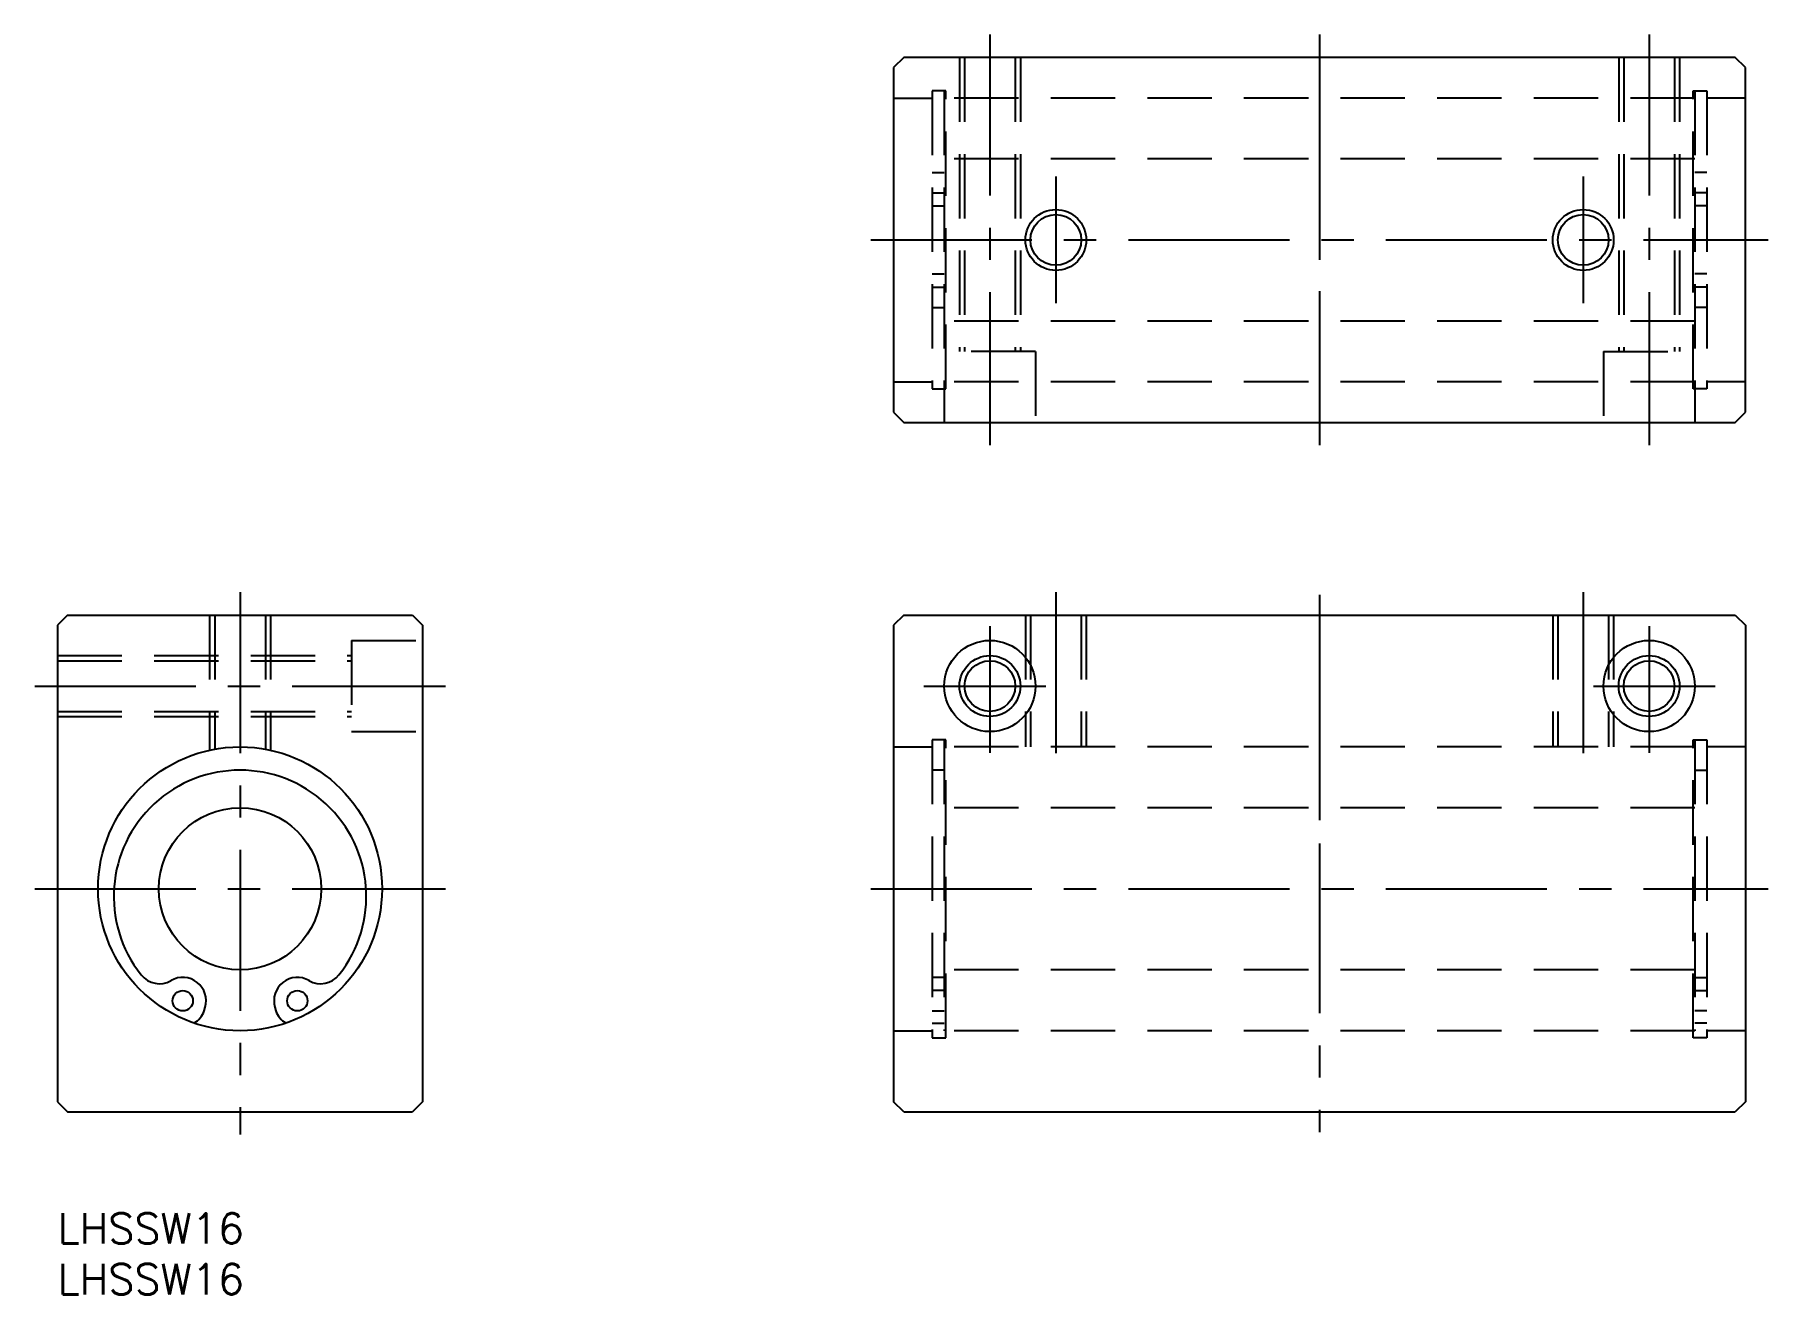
# Model space of a CAD drawing. Extents: x -2 to 169, y -8 to 116.
import ezdxf

# ---------------------------------------------------------------- set-up
doc = ezdxf.new("R2010")
doc.units = 0
doc.header["$LTSCALE"] = 0.5
doc.linetypes.add('CENTER', pattern=[50.8, 31.75, -6.35, 6.35, -6.35])
doc.linetypes.add('DASHED', pattern=[19.05, 12.7, -6.35])
for name, color, linetype in [('MSM_CENTER', 1, 'CENTER'), ('MSM_CONTINUOUS', 7, 'CONTINUOUS'), ('MSM_DASHED', 4, 'DASHED'), ('MSM_NARROW', 5, 'CONTINUOUS'), ('MSM_PART_NUMBER', 7, 'CONTINUOUS')]:
    doc.layers.add(name, color=color, linetype=linetype)
doc.styles.get("Standard").update_dxf_attribs({"font": 'txt.shx', "height": 3, "bigfont": 'bigfont.shx'})

# ---------------------------------------------------------------- blocks, each defined once
blk = doc.blocks.new('*U13')
at = {"layer": 'MSM_PART_NUMBER'}
blk.add_text('LHSSW16', height=3, dxfattribs=at).set_placement((0, -3))
blk = doc.blocks.new('*U14')
at = {"layer": 'MSM_PART_NUMBER'}
blk.add_text('LHSSW16', height=3, dxfattribs=at).set_placement((0, -8))

msp = doc.modelspace()

# ---------------------------------------------------------------- linework, layer by layer
at = {"layer": 'MSM_CENTER'}
for p, q in [((91.94, 116.25), (91.94, 75.75)), ((124.44, 116.25), (124.44, 75.75)), ((156.94, 116.25), (156.94, 75.75)), ((98.44, 102.25), (98.44, 89.75)), ((150.44, 102.25), (150.44, 89.75)), ((80.19, 96), (168.69, 96)), ((18, 61.25), (18, 7.75)), ((98.44, 61.25), (98.44, 44.42)), ((124.44, 61), (124.44, 8)), ((150.44, 61.25), (150.44, 44.42)), ((91.94, 57.92), (91.94, 45.42)), ((156.94, 57.92), (156.94, 45.42)), ((-2.25, 52), (38.25, 52)), ((85.44, 52), (97.44, 52)), ((151.44, 52), (163.44, 52)), ((-2.25, 32), (38.25, 32)), ((80.19, 32), (168.69, 32))]:
    msp.add_line(p, q, dxfattribs=at)
at = {"layer": 'MSM_CONTINUOUS'}
for p, q in [((83.44, 114), (82.44, 113)), ((82.44, 113), (82.44, 79)), ((165.44, 114), (83.44, 114)), ((166.44, 113), (165.44, 114)), ((166.44, 79), (166.44, 113)), ((82.44, 79), (83.44, 78)), ((165.44, 78), (166.44, 79)), ((83.44, 78), (165.44, 78)), ((1, 59), (0, 58)), ((1, 59), (35, 59)), ((35, 59), (36, 58)), ((83.44, 59), (82.44, 58)), ((83.44, 59), (165.44, 59)), ((165.44, 59), (166.44, 58)), ((0, 58), (0, 11)), ((36, 58), (36, 11)), ((82.44, 58), (82.44, 11)), ((166.44, 58), (166.44, 11)), ((36, 46.25), (36, 46.25)), ((36, 34.5), (36, 34.5)), ((14.46, 19.97), (14.56, 20.31)), ((21.44, 20.31), (21.54, 19.97)), ((0, 11), (1, 10)), ((36, 11), (35, 10)), ((83.44, 10), (82.44, 11)), ((166.44, 11), (165.44, 10)), ((1, 10), (35, 10)), ((83.44, 10), (165.44, 10))]:
    msp.add_line(p, q, dxfattribs=at)
for centre, radius in [((98.44, 96), 2.5), ((150.44, 96), 2.5), ((91.94, 52), 4.5), ((156.94, 52), 4.5), ((91.94, 52), 2.5), ((156.94, 52), 2.5), ((18, 32), 14), ((18, 32), 8), ((12.35, 20.96), 1), ((23.65, 20.96), 1)]:
    msp.add_circle(centre, radius, dxfattribs=at)
for centre, radius, start, end in [((18, 31.25), 12.45, 321.589, 218.411), ((10.05, 24.94), 2.3, 218.411, 300.0471), ((12.35, 20.96), 2.3, 343.5829, 120.0471), ((23.65, 20.96), 2.3, 59.9529, 196.4171), ((25.95, 24.94), 2.3, 239.9529, 321.589), ((12.54, 20.54), 2, 297.3274, 343.5829), ((23.46, 20.54), 2, 196.4171, 242.6726)]:
    msp.add_arc(centre, radius, start, end, dxfattribs=at)
at = {"layer": 'MSM_DASHED'}
for p, q in [((88.94, 114), (88.94, 85)), ((89.44, 114), (89.44, 85)), ((94.44, 114), (94.44, 85)), ((94.94, 114), (94.94, 85)), ((153.94, 114), (153.94, 85)), ((154.44, 114), (154.44, 85)), ((159.44, 114), (159.44, 85)), ((159.94, 114), (159.94, 85)), ((82.44, 110), (86.24, 110)), ((86.24, 110.7), (86.24, 81.3)), ((87.59, 110.7), (86.24, 110.7)), ((87.44, 110.7), (87.44, 78)), ((161.44, 110), (87.44, 110)), ((87.59, 81.3), (87.59, 110.7)), ((124.44, 110), (124.44, 82)), ((161.29, 81.3), (161.29, 110.7)), ((161.29, 110.7), (162.64, 110.7)), ((161.44, 110.7), (161.44, 78)), ((162.64, 110.7), (162.64, 81.3)), ((166.44, 110), (162.64, 110)), ((86.24, 102.65), (87.44, 102.65)), ((161.44, 104), (87.44, 104)), ((162.64, 102.65), (161.44, 102.65)), ((86.24, 100.65), (87.44, 100.65)), ((86.24, 99.35), (87.44, 99.35)), ((162.64, 100.65), (161.44, 100.65)), ((162.64, 99.35), (161.44, 99.35)), ((86.24, 92.65), (87.44, 92.65)), ((162.64, 92.65), (161.44, 92.65)), ((86.24, 91.35), (87.44, 91.35)), ((162.64, 91.35), (161.44, 91.35)), ((86.24, 89.35), (87.44, 89.35)), ((162.64, 89.35), (161.44, 89.35)), ((161.44, 88), (87.44, 88)), ((96.44, 85), (87.44, 85)), ((96.44, 85), (96.44, 78)), ((152.44, 85), (152.44, 78)), ((152.44, 85), (161.44, 85)), ((82.44, 82), (86.24, 82)), ((86.24, 81.3), (87.59, 81.3)), ((161.44, 82), (87.44, 82)), ((162.64, 81.3), (161.29, 81.3)), ((166.44, 82), (162.64, 82)), ((15, 59), (15, 45.67)), ((15.5, 59), (15.5, 45.78)), ((20.5, 59), (20.5, 45.78)), ((21, 59), (21, 45.67)), ((95.44, 59), (95.44, 46)), ((95.94, 59), (95.94, 46)), ((100.94, 59), (100.94, 46)), ((101.44, 59), (101.44, 46)), ((147.44, 59), (147.44, 46)), ((147.94, 59), (147.94, 46)), ((152.94, 59), (152.94, 46)), ((153.44, 59), (153.44, 46)), ((29, 56.5), (29, 47.5)), ((29, 56.5), (36, 56.5)), ((0, 55), (29, 55)), ((0, 54.5), (29, 54.5)), ((0, 49.5), (29, 49.5)), ((0, 49), (29, 49)), ((29, 47.5), (36, 47.5)), ((86.24, 46.7), (86.24, 17.3)), ((87.44, 46.7), (86.24, 46.7)), ((87.59, 46.7), (86.24, 46.7)), ((87.44, 46.7), (87.44, 18)), ((87.59, 17.3), (87.59, 46.7)), ((161.29, 17.3), (161.29, 46.7)), ((161.29, 46.7), (162.64, 46.7)), ((161.44, 46.7), (161.44, 18)), ((162.64, 46.7), (162.64, 17.3)), ((82.44, 46), (86.24, 46)), ((161.44, 46), (87.44, 46)), ((124.44, 46), (124.44, 18)), ((166.44, 46), (162.64, 46)), ((87.44, 43.7), (86.24, 43.7)), ((161.44, 43.7), (162.64, 43.7)), ((161.44, 40), (87.44, 40)), ((161.44, 24), (87.44, 24)), ((87.44, 23.26), (86.24, 23.26)), ((161.44, 23.26), (162.64, 23.26)), ((87.44, 21.96), (86.24, 21.96)), ((161.44, 21.96), (162.64, 21.96)), ((86.24, 19.96), (87.44, 19.96)), ((162.64, 19.96), (161.44, 19.96)), ((82.44, 18), (86.24, 18)), ((86.24, 18.76), (87.44, 18.76)), ((86.24, 17.3), (87.59, 17.3)), ((161.44, 18), (87.44, 18)), ((162.64, 17.3), (161.29, 17.3)), ((162.64, 18.76), (161.44, 18.76)), ((166.44, 18), (162.64, 18))]:
    msp.add_line(p, q, dxfattribs=at)
at = {"layer": 'MSM_NARROW'}
for centre in [(98.44, 96), (150.44, 96), (91.94, 52), (156.94, 52)]:
    msp.add_circle(centre, 3, dxfattribs=at)

# ---------------------------------------------------------------- block references
at = {"layer": 'MSM_CONTINUOUS'}
for name in ['*U13', '*U14']:
    msp.add_blockref(name, (0, 0), dxfattribs=at)

doc.saveas('drawing.dxf')
